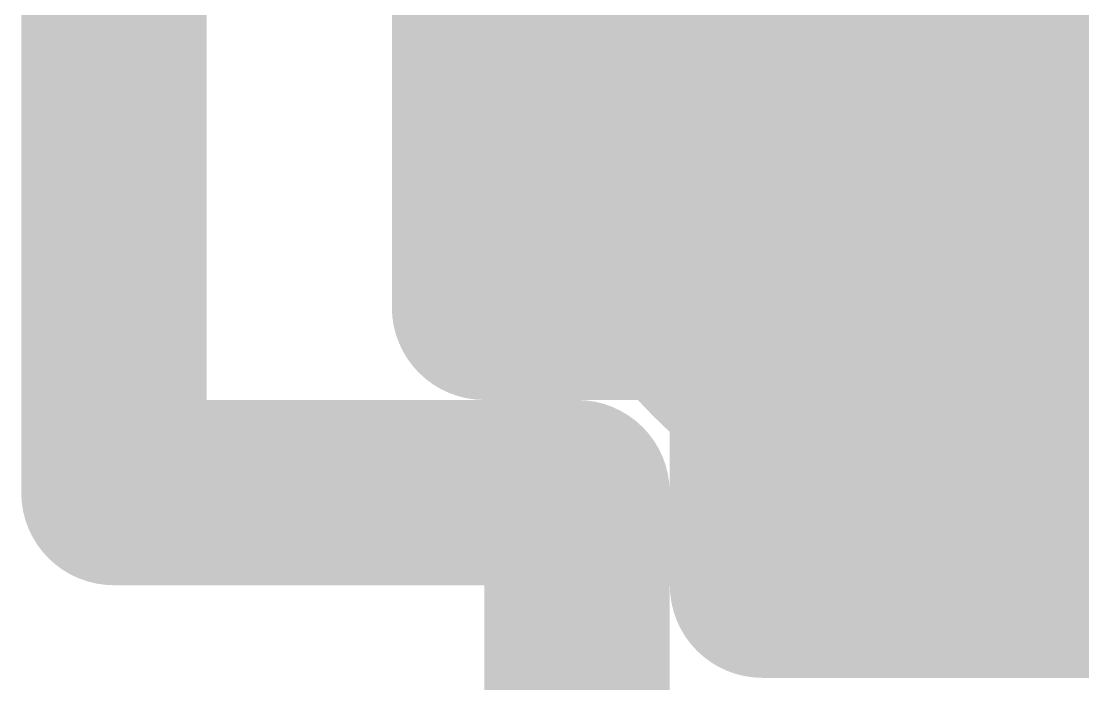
# Model space of a CAD drawing. Header units: inches. Extents: x -2 to 289, y -4 to 187.
# Drawn here: x 79.0194 to 79.3104, y 60.0186 to 60.2003 of the extents above; entities that cross this region are included whole.
import ezdxf

# ---------------------------------------------------------------- set-up
doc = ezdxf.new("R2010")
doc.units = ezdxf.units.IN
for name, color, linetype in [('Bottom Layer', 5, 'Continuous'), ('Drill Drawing', 1, 'Continuous'), ('Layer 1', 16, 'Continuous'), ('Layer 2', 76, 'Continuous'), ('Top Layer', 1, 'Continuous'), ('Via Holes', 16, 'Continuous')]:
    doc.layers.add(name, color=color, linetype=linetype)

msp = doc.modelspace()

# ---------------------------------------------------------------- hatches: boundary and pattern name
at = {"layer": 'Bottom Layer'}
h = msp.add_hatch(color=5, dxfattribs=at)
edge = h.paths.add_edge_path()
edge.add_arc((79.2988, 60.198), 0.15, 0, 360)
at = {"layer": 'Layer 1'}
h = msp.add_hatch(color=16, dxfattribs=at)
edge = h.paths.add_edge_path()
edge.add_arc((79.2988, 60.198), 0.15, 0, 360)
at = {"layer": 'Layer 2'}
h = msp.add_hatch(color=76, dxfattribs=at)
edge = h.paths.add_edge_path()
edge.add_arc((79.2988, 60.198), 0.15, 0, 360)
at = {"layer": 'Top Layer'}
h = msp.add_hatch(color=1, dxfattribs=at)
edge = h.paths.add_edge_path()
edge.add_arc((79.2988, 60.198), 0.15, 0, 360)
at = {"layer": 'Via Holes'}
h = msp.add_hatch(color=7, dxfattribs=at)
edge = h.paths.add_edge_path()
edge.add_arc((79.2988, 60.198), 0.075, 0, 360)

# ---------------------------------------------------------------- linework, layer by layer
at = {"layer": 'Drill Drawing', "const_width": 0.0508}
for points in [[(79.0448, 60.071), (79.0448, 60.325)], [(79.1464, 60.1218), (79.1464, 60.2742)], [(79.1464, 60.1218), (79.2226, 60.1218)], [(79.2226, 60.0456), (79.2226, 60.1218)], [(79.0448, 60.071), (79.1718, 60.071)], [(79.1718, 59.944), (79.1718, 60.071)], [(79.2226, 60.0456), (79.375, 60.0456)]]:
    msp.add_lwpolyline(points, dxfattribs=at)
at = {"layer": 'Drill Drawing', "const_width": 0.0254}
for points in [[(79.1337, 60.1218, 1), (79.1591, 60.1218, 1)], [(79.1337, 60.1218, 1), (79.1591, 60.1218, 1)], [(79.2099, 60.1218, 1), (79.2353, 60.1218, 1)], [(79.2099, 60.1218, 1), (79.2353, 60.1218, 1)], [(79.0321, 60.071, 1), (79.0575, 60.071, 1)], [(79.0321, 60.071, 1), (79.0575, 60.071, 1)], [(79.1591, 60.071, 1), (79.1845, 60.071, 1)], [(79.1591, 60.071, 1), (79.1845, 60.071, 1)], [(79.2099, 60.0456, 1), (79.2353, 60.0456, 1)], [(79.2099, 60.0456, 1), (79.2353, 60.0456, 1)]]:
    msp.add_lwpolyline(points, format="xyb", close=True, dxfattribs=at)
at = {"layer": 'Layer 2', "const_width": 0.1778}
msp.add_lwpolyline([(79.2988, 60.198), (79.2988, 74.90043)], dxfattribs=at)
at = {"layer": 'Layer 2', "const_width": 0.0889}
msp.add_lwpolyline([(79.25435, 60.198, 1), (79.34325, 60.198, 1)], format="xyb", close=True, dxfattribs=at)
at = {"layer": 'Top Layer', "const_width": 0.1778}
msp.add_lwpolyline([(79.2988, 60.198), (79.9338, 60.198)], dxfattribs=at)
at = {"layer": 'Top Layer', "const_width": 0.0889}
msp.add_lwpolyline([(79.25435, 60.198, 1), (79.34325, 60.198, 1)], format="xyb", close=True, dxfattribs=at)

doc.saveas('drawing.dxf')
